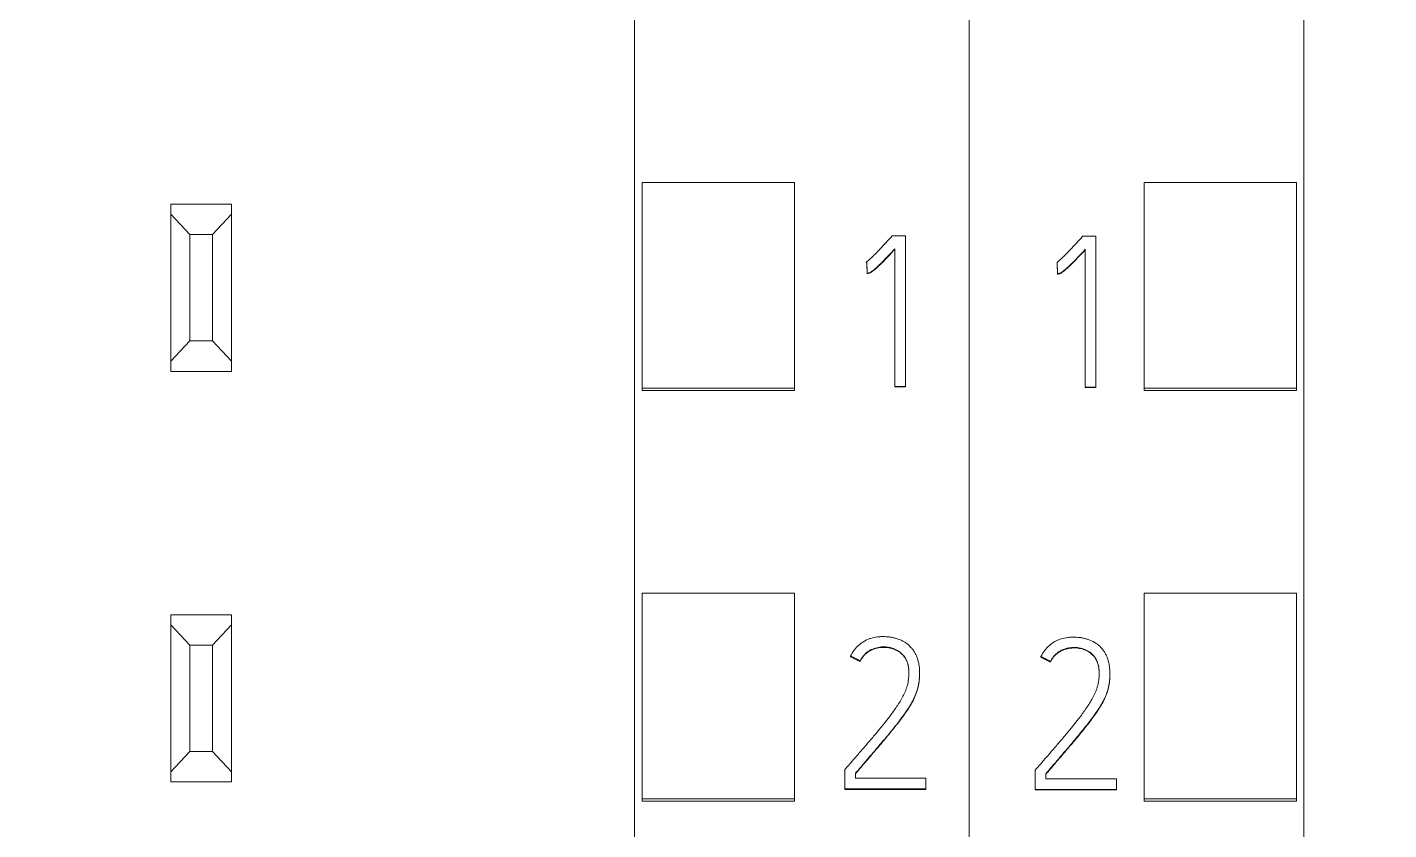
# Model space of a CAD drawing. Header units: millimetres. Extents: x 41350 to 54029, y 25852 to 34717.
# Drawn here: x 47004.43 to 47022.33, y 33538.07 to 33548.62 of the extents above; entities that cross this region are included whole.
import ezdxf

# ---------------------------------------------------------------- set-up
doc = ezdxf.new("R2010")
doc.units = ezdxf.units.MM
doc.set_wipeout_variables(frame=1)
doc.layers.add('! NO PLOT !', color=7, linetype='Continuous', true_color=0xff75dd, plot=False)
doc.layers.add('004-PI-DIN Šina', color=3, linetype='Continuous')
doc.layers.add('SI-ORMAR-Oprema', color=30, linetype='Continuous', lineweight=5)

# ---------------------------------------------------------------- blocks, each defined once
blk = doc.blocks.new('*U554')
at = {"layer": '004-PI-DIN Šina'}
for p, q in [((45.323, 46.968), (-241.3, 46.968)), ((45.323, 45.572), (-241.3, 45.572)), ((45.323, 45.259), (-241.3, 45.259)), ((-241.3, 45.238), (45.323, 45.238))]:
    blk.add_line(p, q, dxfattribs=at)
blk = doc.blocks.new('6ES7522-1BL01-0AB0')
at = {"layer": 'SI-ORMAR-Oprema', "linetype": 'Continuous'}
for p, q in [((-29.725, 48.929), (-29.725, 40.929)), ((-27.734, 48.929), (-29.725, 48.929)), ((-27.734, 48.929), (-27.734, 40.929)), ((-19.316, 48.929), (-19.316, 48.929)), ((-19.316, 48.929), (-19.316, 40.929)), ((-19.316, 46.433), (-27.734, 46.433)), ((-19.316, 40.929), (-29.725, 40.929)), ((-29.725, 40.929), (-29.725, 40.02)), ((-29.725, 40.02), (-29.725, 39.411)), ((-26.375, 40.02), (-29.725, 40.02)), ((-26.375, 40.02), (-26.375, 15.837)), ((-20.125, 37.279), (-20.125, 40.02)), ((-29.725, 38.929), (-29.725, 39.411)), ((-26.375, 39.411), (-29.725, 39.411))]:
    blk.add_line(p, q, dxfattribs=at)
blk.add_wipeout([(-17.4, 69.029), (17.4, 69.029), (17.4, -77.971), (-17.4, -77.971)]).dxf.layer = 'SI-ORMAR-Oprema'
for p, q in [((-17.4, 56.709), (-17.4, -56.709)), ((-13, 54.429), (-13, -54.387)), ((-19.316, 48.929), (-17.4, 48.929)), ((-17.4, 48.929), (-19.316, 48.929)), ((-15.1, 45.01), (-15.1, 47.713)), ((-13.1, 47.713), (-15.1, 47.713)), ((-13.1, 45.01), (-13.1, 47.713)), ((-15.736, 47.005), (-15.911, 47.005)), ((-15.736, 45.023), (-15.736, 47.005)), ((-15.875, 46.834), (-15.875, 45.023)), ((-16.247, 46.661), (-16.247, 46.655)), ((-16.239, 46.514), (-16.239, 46.508)), ((-15.875, 45.023), (-15.875, 45.017)), ((-15.875, 45.023), (-15.736, 45.023)), ((-15.736, 45.017), (-15.875, 45.017)), ((-15.736, 45.023), (-15.736, 45.017)), ((-15.1, 44.977), (-15.1, 45.01)), ((-13.1, 45.01), (-15.1, 45.01)), ((-13.1, 44.977), (-15.1, 44.977)), ((-13.1, 44.977), (-13.1, 45.01)), ((-15.1, 39.608), (-15.1, 42.311)), ((-13.1, 42.311), (-15.1, 42.311)), ((-13.1, 39.608), (-13.1, 42.311)), ((-16.458, 41.477), (-16.458, 41.471)), ((-16.333, 41.413), (-16.333, 41.407)), ((-15.551, 41.245), (-15.551, 41.252)), ((-17.4, 40.02), (-20.125, 40.02)), ((-16.533, 39.986), (-16.533, 39.731)), ((-16.394, 39.87), (-16.394, 39.936)), ((-15.467, 39.87), (-16.394, 39.87)), ((-15.467, 39.731), (-15.467, 39.87)), ((-16.533, 39.731), (-16.533, 39.725)), ((-16.533, 39.731), (-15.467, 39.731)), ((-15.467, 39.725), (-16.533, 39.725)), ((-15.467, 39.731), (-15.467, 39.725)), ((-15.1, 39.577), (-15.1, 39.608)), ((-13.1, 39.608), (-15.1, 39.608)), ((-13.1, 39.577), (-15.1, 39.577)), ((-13.1, 39.577), (-13.1, 39.608)), ((-17.4, 39.411), (-20.125, 39.411))]:
    blk.add_line(p, q, dxfattribs=at)
for points, knots in [([(-15.911, 47.005), (-15.938, 46.975), (-15.965, 46.946), (-16.019, 46.886), (-16.047, 46.857), (-16.088, 46.813), (-16.102, 46.799), (-16.129, 46.77), (-16.144, 46.756), (-16.172, 46.727), (-16.187, 46.714), (-16.217, 46.687), (-16.232, 46.674), (-16.247, 46.661)], [0, 0, 0, 0, 0.25, 0.25, 0.5, 0.5, 0.625, 0.625, 0.75, 0.75, 0.875, 0.875, 1, 1, 1, 1]), ([(-16.239, 46.514), (-16.233, 46.514), (-16.228, 46.515), (-16.218, 46.517), (-16.213, 46.518), (-16.203, 46.522), (-16.199, 46.524), (-16.19, 46.529), (-16.186, 46.532), (-16.173, 46.541), (-16.165, 46.547), (-16.149, 46.56), (-16.141, 46.566), (-16.118, 46.586), (-16.103, 46.6), (-16.074, 46.628), (-16.059, 46.643), (-16.016, 46.686), (-15.987, 46.715), (-15.931, 46.775), (-15.903, 46.804), (-15.875, 46.834)], [0, 0, 0, 0, 0.03125, 0.03125, 0.0625, 0.0625, 0.09375, 0.09375, 0.125, 0.125, 0.1875, 0.1875, 0.25, 0.25, 0.375, 0.375, 0.5, 0.5, 0.75, 0.75, 1, 1, 1, 1]), ([(-15.875, 46.828), (-15.903, 46.798), (-15.931, 46.768), (-15.987, 46.709), (-16.016, 46.68), (-16.059, 46.636), (-16.074, 46.622), (-16.103, 46.594), (-16.118, 46.58), (-16.141, 46.56), (-16.149, 46.553), (-16.165, 46.54), (-16.173, 46.534), (-16.186, 46.525), (-16.19, 46.523), (-16.199, 46.518), (-16.203, 46.515), (-16.213, 46.512), (-16.218, 46.511), (-16.228, 46.509), (-16.233, 46.508), (-16.239, 46.508)], [0, 0, 0, 0, 0.25, 0.25, 0.5, 0.5, 0.625, 0.625, 0.75, 0.75, 0.8125, 0.8125, 0.875, 0.875, 0.90625, 0.90625, 0.9375, 0.9375, 0.96875, 0.96875, 1, 1, 1, 1]), ([(-16.394, 39.936), (-16.355, 39.982), (-16.316, 40.028), (-16.238, 40.119), (-16.199, 40.165), (-16.121, 40.256), (-16.082, 40.302), (-16.004, 40.394), (-15.966, 40.44), (-15.89, 40.533), (-15.852, 40.58), (-15.797, 40.652), (-15.779, 40.676), (-15.744, 40.725), (-15.727, 40.75), (-15.694, 40.8), (-15.678, 40.825), (-15.647, 40.877), (-15.633, 40.903), (-15.614, 40.944), (-15.608, 40.958), (-15.597, 40.986), (-15.592, 41), (-15.578, 41.044), (-15.571, 41.073), (-15.559, 41.131), (-15.555, 41.161), (-15.552, 41.206), (-15.551, 41.221), (-15.55, 41.251), (-15.551, 41.266), (-15.553, 41.312), (-15.556, 41.341), (-15.564, 41.386), (-15.567, 41.4), (-15.575, 41.43), (-15.579, 41.444), (-15.59, 41.473), (-15.596, 41.486), (-15.609, 41.513), (-15.616, 41.526), (-15.628, 41.545), (-15.633, 41.551), (-15.642, 41.564), (-15.646, 41.57), (-15.661, 41.587), (-15.671, 41.598), (-15.692, 41.62), (-15.704, 41.63), (-15.721, 41.644), (-15.728, 41.648), (-15.74, 41.656), (-15.747, 41.661), (-15.78, 41.68), (-15.808, 41.692), (-15.851, 41.707), (-15.865, 41.711), (-15.894, 41.719), (-15.909, 41.722), (-15.939, 41.728), (-15.954, 41.729), (-15.984, 41.732), (-15.999, 41.733), (-16.03, 41.734), (-16.045, 41.734), (-16.075, 41.732), (-16.09, 41.731), (-16.136, 41.726), (-16.165, 41.72), (-16.208, 41.706), (-16.223, 41.701), (-16.243, 41.692), (-16.25, 41.688), (-16.264, 41.682), (-16.271, 41.678), (-16.303, 41.659), (-16.328, 41.641), (-16.362, 41.611), (-16.373, 41.6), (-16.393, 41.578), (-16.403, 41.566), (-16.43, 41.53), (-16.445, 41.504), (-16.458, 41.477)], [0, 0, 0, 0, 0.0625, 0.0625, 0.125, 0.125, 0.1875, 0.1875, 0.25, 0.25, 0.3125, 0.3125, 0.34375, 0.34375, 0.375, 0.375, 0.40625, 0.40625, 0.4375, 0.4375, 0.453125, 0.453125, 0.46875, 0.46875, 0.5, 0.5, 0.53125, 0.53125, 0.546875, 0.546875, 0.5625, 0.5625, 0.59375, 0.59375, 0.609375, 0.609375, 0.625, 0.625, 0.640625, 0.640625, 0.65625, 0.65625, 0.664062, 0.664062, 0.671875, 0.671875, 0.6875, 0.6875, 0.703125, 0.703125, 0.710937, 0.710937, 0.71875, 0.71875, 0.75, 0.75, 0.765625, 0.765625, 0.78125, 0.78125, 0.796875, 0.796875, 0.8125, 0.8125, 0.828125, 0.828125, 0.84375, 0.84375, 0.875, 0.875, 0.890625, 0.890625, 0.898438, 0.898438, 0.90625, 0.90625, 0.9375, 0.9375, 0.953125, 0.953125, 0.96875, 0.96875, 1, 1, 1, 1]), ([(-16.333, 41.413), (-16.321, 41.437), (-16.308, 41.459), (-16.284, 41.489), (-16.275, 41.498), (-16.256, 41.516), (-16.246, 41.525), (-16.215, 41.547), (-16.192, 41.56), (-16.144, 41.579), (-16.119, 41.587), (-16.081, 41.594), (-16.068, 41.595), (-16.042, 41.598), (-16.029, 41.598), (-15.99, 41.598), (-15.964, 41.595), (-15.927, 41.587), (-15.914, 41.583), (-15.889, 41.575), (-15.877, 41.57), (-15.842, 41.553), (-15.82, 41.54), (-15.79, 41.515), (-15.78, 41.507), (-15.762, 41.488), (-15.754, 41.478), (-15.743, 41.462), (-15.739, 41.456), (-15.733, 41.445), (-15.724, 41.428), (-15.717, 41.41), (-15.709, 41.385), (-15.705, 41.372), (-15.7, 41.347), (-15.698, 41.334), (-15.695, 41.309), (-15.693, 41.296), (-15.692, 41.27), (-15.692, 41.257), (-15.692, 41.232), (-15.692, 41.219), (-15.694, 41.193), (-15.696, 41.18), (-15.701, 41.142), (-15.706, 41.116), (-15.716, 41.079), (-15.719, 41.067), (-15.728, 41.042), (-15.732, 41.03), (-15.747, 40.994), (-15.758, 40.971), (-15.782, 40.926), (-15.794, 40.904), (-15.821, 40.86), (-15.835, 40.839), (-15.877, 40.775), (-15.907, 40.733), (-16, 40.61), (-16.065, 40.531), (-16.164, 40.413), (-16.197, 40.374), (-16.264, 40.296), (-16.297, 40.257), (-16.364, 40.179), (-16.398, 40.141), (-16.465, 40.063), (-16.499, 40.024), (-16.533, 39.986)], [0, 0, 0, 0, 0.03125, 0.03125, 0.046875, 0.046875, 0.0625, 0.0625, 0.09375, 0.09375, 0.125, 0.125, 0.140625, 0.140625, 0.15625, 0.15625, 0.1875, 0.1875, 0.203125, 0.203125, 0.21875, 0.21875, 0.25, 0.25, 0.265625, 0.265625, 0.28125, 0.28125, 0.289063, 0.289063, 0.296875, 0.3125, 0.3125, 0.328125, 0.328125, 0.34375, 0.34375, 0.359375, 0.359375, 0.375, 0.375, 0.390625, 0.390625, 0.40625, 0.40625, 0.4375, 0.4375, 0.453125, 0.453125, 0.46875, 0.46875, 0.5, 0.5, 0.53125, 0.53125, 0.5625, 0.5625, 0.625, 0.625, 0.75, 0.75, 0.8125, 0.8125, 0.875, 0.875, 0.9375, 0.9375, 1, 1, 1, 1]), ([(-15.692, 41.242), (-15.692, 41.253), (-15.692, 41.263), (-15.693, 41.286), (-15.694, 41.299), (-15.697, 41.325), (-15.699, 41.337), (-15.704, 41.363), (-15.708, 41.376), (-15.715, 41.4), (-15.72, 41.412), (-15.728, 41.43), (-15.731, 41.436), (-15.738, 41.447), (-15.741, 41.453), (-15.759, 41.48), (-15.777, 41.499), (-15.802, 41.519), (-15.808, 41.523), (-15.818, 41.531), (-15.834, 41.542), (-15.863, 41.558), (-15.887, 41.567), (-15.912, 41.576), (-15.924, 41.58), (-15.962, 41.588), (-15.988, 41.592), (-16.04, 41.592), (-16.066, 41.59), (-16.105, 41.583), (-16.117, 41.58), (-16.143, 41.573), (-16.155, 41.569), (-16.179, 41.559), (-16.191, 41.553), (-16.214, 41.541), (-16.225, 41.534), (-16.257, 41.511), (-16.275, 41.493), (-16.299, 41.463), (-16.307, 41.452), (-16.321, 41.43), (-16.327, 41.419), (-16.333, 41.407)], [0, 0, 0, 0, 0.034222, 0.034222, 0.076212, 0.076212, 0.118203, 0.118203, 0.160193, 0.160193, 0.202183, 0.202183, 0.223179, 0.223179, 0.244174, 0.244174, 0.328155, 0.328155, 0.34915, 0.34915, 0.370145, 0.412135, 0.454126, 0.454126, 0.496116, 0.496116, 0.580097, 0.580097, 0.664077, 0.664077, 0.706068, 0.706068, 0.748058, 0.748058, 0.790048, 0.790048, 0.832039, 0.832039, 0.916019, 0.916019, 0.95801, 0.95801, 1, 1, 1, 1]), ([(-15.551, 41.245), (-15.551, 41.239), (-15.551, 41.234), (-15.551, 41.213), (-15.552, 41.198), (-15.555, 41.153), (-15.56, 41.123), (-15.571, 41.065), (-15.578, 41.036), (-15.593, 40.992), (-15.598, 40.978), (-15.609, 40.95), (-15.615, 40.936), (-15.634, 40.895), (-15.648, 40.869), (-15.679, 40.817), (-15.695, 40.792), (-15.728, 40.742), (-15.745, 40.718), (-15.78, 40.669), (-15.798, 40.645), (-15.852, 40.573), (-15.89, 40.527), (-15.966, 40.433), (-16.004, 40.387), (-16.082, 40.295), (-16.121, 40.25), (-16.199, 40.158), (-16.238, 40.113), (-16.316, 40.021), (-16.355, 39.975), (-16.394, 39.93)], [0, 0, 0, 0, 0.010489, 0.010489, 0.038761, 0.038761, 0.095304, 0.095304, 0.151848, 0.151848, 0.180119, 0.180119, 0.208391, 0.208391, 0.264935, 0.264935, 0.321478, 0.321478, 0.378022, 0.378022, 0.434565, 0.434565, 0.547652, 0.547652, 0.660739, 0.660739, 0.773826, 0.773826, 0.886913, 0.886913, 1, 1, 1, 1])]:
    blk.add_open_spline(points, degree=3, knots=knots, dxfattribs=at)
for points, weights in [([(-16.247, 46.661), (-16.243, 46.587), (-16.239, 46.514)], [0.499999984457, 0.500000015543, 0.499999984457]), ([(-16.239, 46.508), (-16.243, 46.581), (-16.247, 46.655)], [0.500000001001, 0.499999998999, 0.500000001001]), ([(-16.458, 41.477), (-16.395, 41.445), (-16.333, 41.413)], [0.500000075207, 0.499999924793, 0.500000075207]), ([(-16.333, 41.407), (-16.395, 41.439), (-16.458, 41.471)], [0.499999945162, 0.500000054838, 0.499999945162])]:
    blk.add_rational_spline(points, weights, degree=2, dxfattribs=at)
blk = doc.blocks.new('6ES7521-1BL00-0AB0')
blk.add_wipeout([(-17.4, 69.029), (17.4, 69.029), (17.4, -77.971), (-17.4, -77.971)]).dxf.layer = 'SI-ORMAR-Oprema'
blk.add_wipeout([(-17.4, 69.029), (17.4, 69.029), (17.4, -77.971), (-17.4, -77.971)]).dxf.layer = 'SI-ORMAR-Oprema'
at = {"layer": 'SI-ORMAR-Oprema'}
for p, q in [((17.4, 56.709), (17.4, -56.709)), ((13, -54.387), (13, 54.429)), ((13.1, 45.01), (13.1, 47.713)), ((13.1, 47.713), (15.1, 47.713)), ((15.1, 45.01), (15.1, 47.713)), ((6.9, 47.429), (7.7, 47.429)), ((6.9, 47.295), (6.9, 47.429)), ((6.9, 45.362), (6.9, 47.295)), ((7.15, 47.029), (6.9, 47.295)), ((7.7, 47.295), (7.45, 47.029)), ((7.7, 47.429), (7.7, 47.295)), ((7.7, 47.295), (7.7, 45.362)), ((7.15, 47.029), (7.15, 45.629)), ((7.45, 47.029), (7.15, 47.029)), ((7.45, 45.629), (7.45, 47.029)), ((16.561, 47.012), (16.386, 47.012)), ((16.561, 45.03), (16.561, 47.012)), ((16.422, 46.841), (16.422, 45.03)), ((16.05, 46.668), (16.05, 46.662)), ((16.059, 46.521), (16.059, 46.515)), ((6.9, 45.362), (7.15, 45.629)), ((7.15, 45.629), (7.45, 45.629)), ((7.45, 45.629), (7.7, 45.362)), ((6.9, 45.229), (6.9, 45.362)), ((7.7, 45.362), (7.7, 45.229)), ((7.7, 45.229), (6.9, 45.229)), ((13.1, 44.977), (13.1, 45.01)), ((13.1, 45.01), (15.1, 45.01)), ((13.1, 44.977), (15.1, 44.977)), ((15.1, 44.977), (15.1, 45.01)), ((16.422, 45.03), (16.561, 45.03)), ((16.422, 45.03), (16.422, 45.024)), ((16.561, 45.024), (16.422, 45.024)), ((16.561, 45.03), (16.561, 45.024)), ((13.1, 39.608), (13.1, 42.311)), ((13.1, 42.311), (15.1, 42.311)), ((15.1, 39.608), (15.1, 42.311)), ((6.9, 42.029), (7.7, 42.029)), ((6.9, 41.895), (6.9, 42.029)), ((6.9, 39.962), (6.9, 41.895)), ((7.15, 41.629), (6.9, 41.895)), ((7.7, 41.895), (7.45, 41.629)), ((7.7, 42.029), (7.7, 41.895)), ((7.7, 41.895), (7.7, 39.962)), ((7.15, 41.629), (7.15, 40.229)), ((7.45, 41.629), (7.15, 41.629)), ((7.45, 40.229), (7.45, 41.629)), ((15.84, 41.484), (15.84, 41.478)), ((15.965, 41.42), (15.965, 41.414)), ((16.747, 41.252), (16.747, 41.259)), ((6.9, 39.962), (7.15, 40.229)), ((7.15, 40.229), (7.45, 40.229)), ((7.45, 40.229), (7.7, 39.962)), ((6.9, 39.829), (6.9, 39.962)), ((7.7, 39.962), (7.7, 39.829)), ((15.765, 39.993), (15.765, 39.739)), ((15.904, 39.877), (15.904, 39.943)), ((7.7, 39.829), (6.9, 39.829)), ((16.83, 39.877), (15.904, 39.877)), ((16.83, 39.739), (16.83, 39.877)), ((13.1, 39.577), (13.1, 39.608)), ((13.1, 39.608), (15.1, 39.608)), ((13.1, 39.577), (15.1, 39.577)), ((15.1, 39.577), (15.1, 39.608)), ((15.765, 39.739), (15.765, 39.732)), ((15.765, 39.739), (16.83, 39.739)), ((16.83, 39.732), (15.765, 39.732)), ((16.83, 39.739), (16.83, 39.732))]:
    blk.add_line(p, q, dxfattribs=at)
for points, knots in [([(16.386, 47.012), (16.36, 46.982), (16.333, 46.953), (16.278, 46.894), (16.251, 46.864), (16.21, 46.821), (16.196, 46.806), (16.168, 46.777), (16.154, 46.763), (16.125, 46.735), (16.111, 46.721), (16.081, 46.694), (16.066, 46.681), (16.05, 46.668)], [0, 0, 0, 0, 0.25, 0.25, 0.5, 0.5, 0.625, 0.625, 0.75, 0.75, 0.875, 0.875, 1, 1, 1, 1]), ([(16.059, 46.521), (16.064, 46.521), (16.069, 46.522), (16.079, 46.524), (16.084, 46.525), (16.094, 46.529), (16.099, 46.531), (16.108, 46.536), (16.112, 46.539), (16.124, 46.548), (16.133, 46.554), (16.149, 46.567), (16.156, 46.573), (16.179, 46.594), (16.194, 46.607), (16.224, 46.636), (16.238, 46.65), (16.282, 46.693), (16.31, 46.723), (16.366, 46.782), (16.394, 46.811), (16.422, 46.841)], [0, 0, 0, 0, 0.03125, 0.03125, 0.0625, 0.0625, 0.09375, 0.09375, 0.125, 0.125, 0.1875, 0.1875, 0.25, 0.25, 0.375, 0.375, 0.5, 0.5, 0.75, 0.75, 1, 1, 1, 1]), ([(16.422, 46.835), (16.394, 46.805), (16.366, 46.775), (16.31, 46.716), (16.282, 46.687), (16.238, 46.644), (16.224, 46.629), (16.194, 46.601), (16.179, 46.587), (16.156, 46.567), (16.148, 46.56), (16.132, 46.548), (16.124, 46.541), (16.112, 46.533), (16.107, 46.53), (16.099, 46.525), (16.094, 46.523), (16.084, 46.519), (16.079, 46.518), (16.069, 46.516), (16.064, 46.515), (16.059, 46.515)], [0, 0, 0, 0, 0.25, 0.25, 0.5, 0.5, 0.625, 0.625, 0.75, 0.75, 0.8125, 0.8125, 0.875, 0.875, 0.90625, 0.90625, 0.9375, 0.9375, 0.96875, 0.96875, 1, 1, 1, 1]), ([(15.904, 39.943), (15.943, 39.989), (15.981, 40.035), (16.059, 40.126), (16.099, 40.172), (16.177, 40.263), (16.216, 40.309), (16.293, 40.401), (16.332, 40.447), (16.408, 40.541), (16.446, 40.587), (16.5, 40.659), (16.518, 40.683), (16.553, 40.732), (16.57, 40.757), (16.604, 40.807), (16.62, 40.833), (16.65, 40.884), (16.664, 40.911), (16.683, 40.951), (16.689, 40.965), (16.7, 40.993), (16.705, 41.008), (16.72, 41.051), (16.727, 41.08), (16.738, 41.139), (16.742, 41.168), (16.746, 41.213), (16.746, 41.228), (16.747, 41.258), (16.747, 41.274), (16.745, 41.319), (16.742, 41.349), (16.734, 41.393), (16.73, 41.408), (16.723, 41.437), (16.718, 41.451), (16.708, 41.48), (16.702, 41.493), (16.688, 41.52), (16.681, 41.533), (16.669, 41.552), (16.665, 41.559), (16.656, 41.571), (16.651, 41.577), (16.637, 41.594), (16.626, 41.605), (16.605, 41.627), (16.594, 41.637), (16.576, 41.651), (16.57, 41.655), (16.557, 41.664), (16.551, 41.668), (16.518, 41.687), (16.49, 41.699), (16.447, 41.714), (16.432, 41.718), (16.403, 41.726), (16.388, 41.73), (16.358, 41.735), (16.343, 41.737), (16.313, 41.739), (16.298, 41.74), (16.268, 41.741), (16.253, 41.741), (16.223, 41.739), (16.207, 41.738), (16.162, 41.733), (16.132, 41.727), (16.089, 41.713), (16.075, 41.708), (16.054, 41.699), (16.047, 41.696), (16.033, 41.689), (16.027, 41.685), (15.994, 41.666), (15.97, 41.649), (15.936, 41.618), (15.925, 41.608), (15.904, 41.585), (15.895, 41.574), (15.868, 41.537), (15.852, 41.512), (15.84, 41.484)], [0, 0, 0, 0, 0.0625, 0.0625, 0.125, 0.125, 0.1875, 0.1875, 0.25, 0.25, 0.3125, 0.3125, 0.34375, 0.34375, 0.375, 0.375, 0.40625, 0.40625, 0.4375, 0.4375, 0.453125, 0.453125, 0.46875, 0.46875, 0.5, 0.5, 0.53125, 0.53125, 0.546875, 0.546875, 0.5625, 0.5625, 0.59375, 0.59375, 0.609375, 0.609375, 0.625, 0.625, 0.640625, 0.640625, 0.65625, 0.65625, 0.664062, 0.664062, 0.671875, 0.671875, 0.6875, 0.6875, 0.703125, 0.703125, 0.710937, 0.710937, 0.71875, 0.71875, 0.75, 0.75, 0.765625, 0.765625, 0.78125, 0.78125, 0.796875, 0.796875, 0.8125, 0.8125, 0.828125, 0.828125, 0.84375, 0.84375, 0.875, 0.875, 0.890625, 0.890625, 0.898437, 0.898437, 0.90625, 0.90625, 0.9375, 0.9375, 0.953125, 0.953125, 0.96875, 0.96875, 1, 1, 1, 1]), ([(15.965, 41.42), (15.976, 41.444), (15.99, 41.466), (16.014, 41.496), (16.022, 41.505), (16.041, 41.524), (16.051, 41.532), (16.082, 41.555), (16.105, 41.567), (16.154, 41.587), (16.179, 41.594), (16.217, 41.601), (16.229, 41.603), (16.255, 41.605), (16.268, 41.605), (16.307, 41.605), (16.333, 41.602), (16.371, 41.594), (16.383, 41.59), (16.408, 41.582), (16.42, 41.577), (16.455, 41.56), (16.477, 41.547), (16.508, 41.522), (16.517, 41.514), (16.535, 41.495), (16.543, 41.485), (16.554, 41.469), (16.558, 41.463), (16.565, 41.452), (16.574, 41.435), (16.581, 41.417), (16.589, 41.392), (16.592, 41.38), (16.598, 41.354), (16.6, 41.342), (16.603, 41.316), (16.604, 41.303), (16.605, 41.277), (16.606, 41.265), (16.605, 41.239), (16.605, 41.226), (16.603, 41.2), (16.602, 41.187), (16.597, 41.149), (16.592, 41.124), (16.582, 41.086), (16.578, 41.074), (16.57, 41.049), (16.565, 41.037), (16.551, 41.001), (16.54, 40.978), (16.516, 40.933), (16.503, 40.911), (16.477, 40.867), (16.463, 40.846), (16.42, 40.782), (16.39, 40.74), (16.298, 40.617), (16.233, 40.538), (16.134, 40.42), (16.1, 40.381), (16.034, 40.303), (16, 40.264), (15.933, 40.186), (15.899, 40.148), (15.832, 40.07), (15.798, 40.031), (15.765, 39.993)], [0, 0, 0, 0, 0.03125, 0.03125, 0.046875, 0.046875, 0.0625, 0.0625, 0.09375, 0.09375, 0.125, 0.125, 0.140625, 0.140625, 0.15625, 0.15625, 0.1875, 0.1875, 0.203125, 0.203125, 0.21875, 0.21875, 0.25, 0.25, 0.265625, 0.265625, 0.28125, 0.28125, 0.289062, 0.289062, 0.296875, 0.3125, 0.3125, 0.328125, 0.328125, 0.34375, 0.34375, 0.359375, 0.359375, 0.375, 0.375, 0.390625, 0.390625, 0.40625, 0.40625, 0.4375, 0.4375, 0.453125, 0.453125, 0.46875, 0.46875, 0.5, 0.5, 0.53125, 0.53125, 0.5625, 0.5625, 0.625, 0.625, 0.75, 0.75, 0.8125, 0.8125, 0.875, 0.875, 0.9375, 0.9375, 1, 1, 1, 1]), ([(16.606, 41.25), (16.606, 41.26), (16.605, 41.27), (16.604, 41.294), (16.603, 41.306), (16.6, 41.332), (16.598, 41.345), (16.593, 41.37), (16.59, 41.383), (16.582, 41.407), (16.577, 41.42), (16.569, 41.437), (16.566, 41.443), (16.56, 41.454), (16.556, 41.46), (16.538, 41.487), (16.52, 41.506), (16.495, 41.527), (16.49, 41.531), (16.479, 41.538), (16.463, 41.549), (16.435, 41.565), (16.411, 41.575), (16.386, 41.583), (16.373, 41.587), (16.335, 41.596), (16.309, 41.599), (16.257, 41.6), (16.231, 41.597), (16.193, 41.59), (16.18, 41.587), (16.155, 41.58), (16.143, 41.576), (16.118, 41.566), (16.107, 41.561), (16.084, 41.548), (16.073, 41.541), (16.041, 41.518), (16.022, 41.5), (15.998, 41.47), (15.991, 41.459), (15.977, 41.437), (15.97, 41.426), (15.965, 41.414)], [0, 0, 0, 0, 0.034222, 0.034222, 0.076212, 0.076212, 0.118203, 0.118203, 0.160193, 0.160193, 0.202183, 0.202183, 0.223179, 0.223179, 0.244174, 0.244174, 0.328155, 0.328155, 0.34915, 0.34915, 0.370145, 0.412135, 0.454126, 0.454126, 0.496116, 0.496116, 0.580097, 0.580097, 0.664077, 0.664077, 0.706068, 0.706068, 0.748058, 0.748058, 0.790048, 0.790048, 0.832039, 0.832039, 0.916019, 0.916019, 0.95801, 0.95801, 1, 1, 1, 1]), ([(16.747, 41.252), (16.747, 41.247), (16.747, 41.241), (16.746, 41.22), (16.746, 41.205), (16.742, 41.16), (16.738, 41.131), (16.726, 41.072), (16.719, 41.043), (16.705, 41), (16.7, 40.985), (16.688, 40.957), (16.682, 40.943), (16.663, 40.902), (16.649, 40.876), (16.619, 40.825), (16.603, 40.799), (16.57, 40.75), (16.552, 40.725), (16.517, 40.676), (16.5, 40.652), (16.445, 40.581), (16.407, 40.534), (16.331, 40.441), (16.293, 40.394), (16.216, 40.302), (16.177, 40.257), (16.098, 40.166), (16.059, 40.12), (15.981, 40.028), (15.942, 39.983), (15.904, 39.937)], [0, 0, 0, 0, 0.010489, 0.010489, 0.038761, 0.038761, 0.095304, 0.095304, 0.151848, 0.151848, 0.180119, 0.180119, 0.208391, 0.208391, 0.264935, 0.264935, 0.321478, 0.321478, 0.378022, 0.378022, 0.434565, 0.434565, 0.547652, 0.547652, 0.660739, 0.660739, 0.773826, 0.773826, 0.886913, 0.886913, 1, 1, 1, 1])]:
    blk.add_open_spline(points, degree=3, knots=knots, dxfattribs=at)
for points, weights in [([(16.05, 46.668), (16.055, 46.595), (16.059, 46.521)], [0.499999997999, 0.500000002001, 0.499999997999]), ([(16.059, 46.515), (16.055, 46.588), (16.05, 46.662)], [0.499999993743, 0.500000006257, 0.499999993743]), ([(15.84, 41.484), (15.902, 41.452), (15.965, 41.42)], [0.500000158949, 0.499999841051, 0.500000158949]), ([(15.965, 41.414), (15.902, 41.446), (15.84, 41.478)], [0.49999998791, 0.50000001209, 0.49999998791])]:
    blk.add_rational_spline(points, weights, degree=2, dxfattribs=at)

msp = doc.modelspace()

# ---------------------------------------------------------------- block references
at = {"layer": '! NO PLOT !'}
msp.add_blockref('*U554', (47115.697, 33496.678), dxfattribs=at)

# ---------------------------------------------------------------- next in the draw order: block references
msp.add_blockref('6ES7522-1BL01-0AB0', (47034.22, 33498.868), dxfattribs=at)

# ---------------------------------------------------------------- next in the draw order: block references
msp.add_blockref('6ES7521-1BL00-0AB0', (46999.42, 33498.868), dxfattribs=at)

doc.saveas('drawing.dxf')
